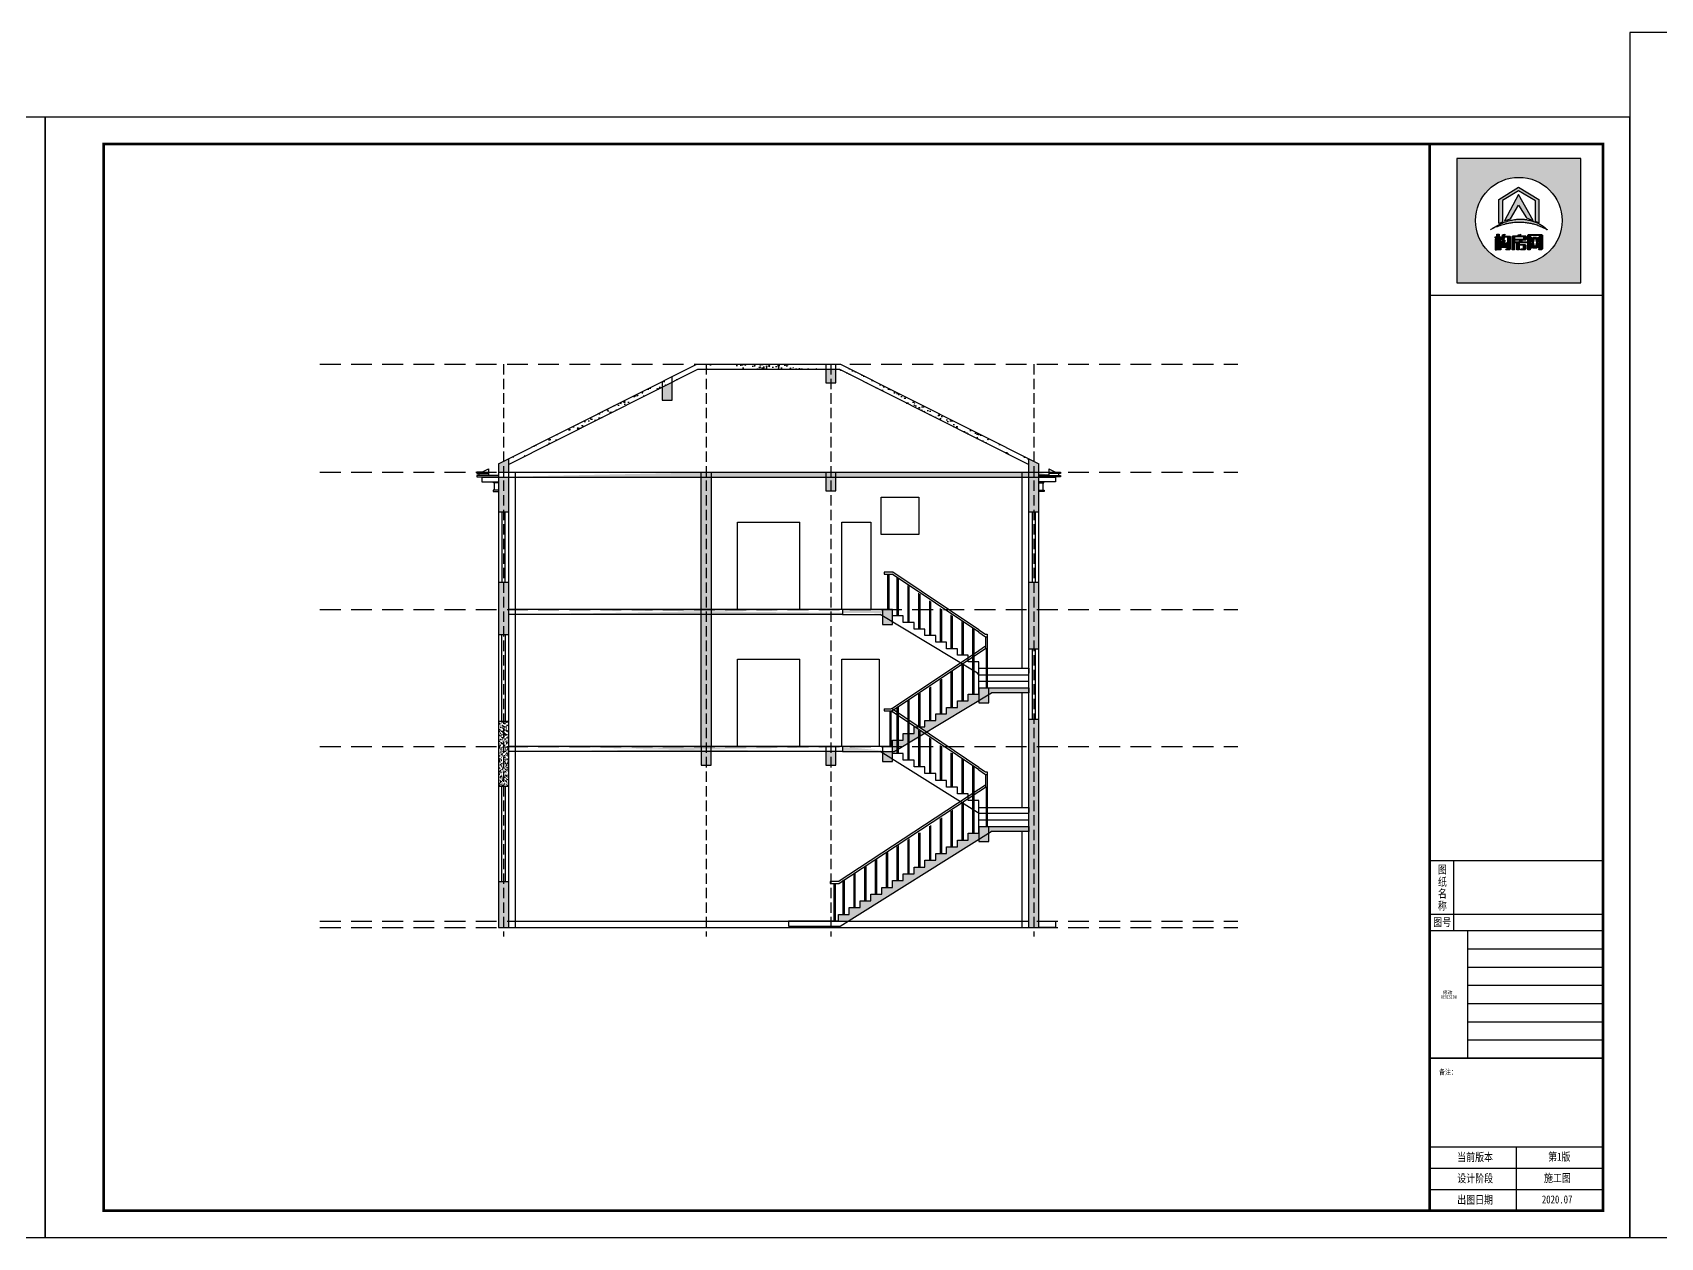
# Model space of a CAD drawing. Header units: millimetres. Extents: x -807114 to 146922, y -468455 to -61603.
# Drawn here: x -73460 to -34294, y -238672 to -209681 of the extents above; entities that cross this region are included whole.
import ezdxf
from ezdxf.enums import TextEntityAlignment as Align

# ---------------------------------------------------------------- set-up
doc = ezdxf.new("R2010")
doc.units = ezdxf.units.MM
doc.header["$LTSCALE"] = 1000
doc.linetypes.add('DASH', pattern=[0.35, 0.25, -0.1])
doc.linetypes.add('HIDDENX2', pattern=[0.75, 0.5, -0.25])
for name, color, linetype in [('PUB_TEXT', 3, 'Continuous'), ('PUB_TITLE', 4, 'Continuous'), ('建-剖-楼梯', 9, 'Continuous'), ('建-立-扶手', 3, 'Continuous'), ('建-立-栏杆', 163, 'Continuous'), ('建-立-楼梯', 2, 'Continuous'), ('建-轴', 1, 'Continuous')]:
    doc.layers.add(name, color=color, linetype=linetype)
doc.styles.add('ZDBOX', font='simsun.ttc', dxfattribs={"width": 0.7})
doc.styles.add('宋体', font='simsun.ttc', dxfattribs={"width": 0.8})
pattern_1 = [(50, (0, 0), (286.90407, -25.10085), [30, -330]), (355, (0, 0), (-55.50053, 300.87685), [24, -264]), (100.4514, (23.9, -2.1), (231.40375, 275.77582), [25.49608, -280.45684]), (46.1842, (0, 80), (426.8964, -66.2076), [45, -495]), (96.6356, (35.57, 74.5), (373.8651, 389.64715), [38.2441, -420.6852]), (351.1842, (0, 80), (373.8648, 389.6474), [36, -396]), (21, (40, 60), (238.76282, -161.04756), [30, -330]), (326, (40, 60), (97.32613, 290.06), [24, -264]), (71.4514, (59.9, 46.58), (336.08905, 129.0122), [25.49608, -280.45684]), (37.5, (0, 0), (4.86394, 133.15754), [0, -260.8, 0, -268, 0, -265]), (7.5, (0, 0), (105.227815, 157.764685), [0, -152.8, 0, -254.8, 0, -101]), (-32.5, (-89.2, 0), (213.528974, -9.02195), [0, -100, 0, -312, 0, -414]), (-42.5, (-129.2, 0), (233.27447, 40.042), [0, -130, 0, -207.2, 0, -294])]
pattern_2 = [(37.5, (0, 0), (-2.400047, 73.411986), [0, -57.912, 0, -64.77, 0, -61.9125]), (7.5, (0, 0), (67.428492, 107.523765), [0, -31.242, 0, -52.197, 0, -20.0025]), (-32.5, (-46.86, 0), (118.648856, 0.215578), [0, -19.05, 0, -68.58, 0, -89.535]), (-42.5, (-46.86, 0), (114.53347, 33.4394), [0, -9.525, 0, -44.958, 0, -51.435])]

# ---------------------------------------------------------------- blocks, each defined once
blk = doc.blocks.new('sadasfafa')
h = blk.add_hatch(color=252)
h.dxf.hatch_style = 1
h.paths.add_polyline_path([(1853311, -2488040), (1853311, -2490368), (1855639, -2490368), (1855639, -2488040)])
h.paths.add_polyline_path([(1855286, -2489204, 1), (1853664, -2489204, 1)], flags=16)
edge = h.paths.add_edge_path(flags=0)
edge.add_spline(control_points=[(1853945, -2489376), (1853935, -2489385), (1854022, -2489327), (1854064, -2489324), (1854178, -2489280), (1854273, -2489257), (1854375, -2489242), (1854470, -2489236), (1854555, -2489239), (1854630, -2489250), (1854700, -2489259), (1854781, -2489280), (1854854, -2489303), (1854917, -2489335), (1854967, -2489354), (1854993, -2489368), (1855014, -2489382), (1854982, -2489354), (1854965, -2489332), (1854910, -2489297), (1854854, -2489260), (1854784, -2489234), (1854713, -2489206), (1854640, -2489189), (1854569, -2489179), (1854497, -2489176), (1854414, -2489178), (1854321, -2489198), (1854229, -2489222), (1854147, -2489257), (1854080, -2489292), (1854021, -2489325), (1853977, -2489352), (1853953, -2489369), (1853945, -2489376)], knot_values=[0, 0, 0, 0, 114.670179, 423.637006, 763.89867, 1083.683754, 1343.405239, 1688.07646, 1952.326814, 2113.699055, 2375.693807, 2595.188681, 2872.839541, 3068.155951, 3238.592156, 3348.056762, 3361.095167, 3431.805845, 3527.265261, 3733.200323, 3952.805082, 4160.23278, 4398.128766, 4650.488133, 4837.16968, 5050.428326, 5308.684497, 5588.159898, 5913.430939, 6163.12325, 6398.139207, 6601.625078, 6772.549769, 6871.149972, 6871.149972, 6871.149972, 6871.149972], degree=3, periodic=1)
h.paths.add_polyline_path([(1854530, -2489580), (1854534, -2489580), (1854534, -2489603), (1854618, -2489603), (1854618, -2489621), (1854481, -2489621), (1854481, -2489650), (1854589, -2489650), (1854599, -2489656), (1854606, -2489666), (1854606, -2489733), (1854600, -2489742), (1854590, -2489750), (1854506, -2489750), (1854514, -2489740), (1854518, -2489731), (1854552, -2489731), (1854558, -2489728), (1854560, -2489721), (1854560, -2489675), (1854558, -2489670), (1854553, -2489667), (1854481, -2489667), (1854481, -2489750), (1854436, -2489750), (1854436, -2489626), (1854433, -2489621), (1854406, -2489621), (1854406, -2489603), (1854488, -2489603), (1854488, -2489590)], flags=0)
h.paths.add_polyline_path([(1854486, -2489468), (1854506, -2489461), (1854506, -2489485), (1854510, -2489489), (1854601, -2489489), (1854609, -2489494), (1854615, -2489502), (1854615, -2489556), (1854607, -2489564), (1854599, -2489569), (1854401, -2489569), (1854394, -2489573), (1854394, -2489750), (1854349, -2489750), (1854349, -2489504), (1854355, -2489495), (1854367, -2489489), (1854462, -2489489), (1854462, -2489474)], flags=0)
h.paths.add_polyline_path([(1854394, -2489554), (1854394, -2489512), (1854404, -2489506), (1854562, -2489506), (1854570, -2489513), (1854570, -2489554)], flags=0)
h.paths.add_polyline_path([(1854214, -2489569), (1854203, -2489632), (1854193, -2489683), (1854194, -2489689), (1854218, -2489689), (1854220, -2489683), (1854214, -2489633), (1854254, -2489614), (1854263, -2489686), (1854263, -2489700), (1854255, -2489709), (1854159, -2489709), (1854150, -2489702), (1854148, -2489692), (1854173, -2489569)], flags=0)
h.paths.add_polyline_path([(1854187, -2489466), (1854213, -2489458), (1854207, -2489496), (1854296, -2489496), (1854305, -2489498), (1854312, -2489505), (1854314, -2489513), (1854314, -2489733), (1854310, -2489741), (1854301, -2489750), (1854231, -2489750), (1854238, -2489741), (1854243, -2489730), (1854261, -2489730), (1854268, -2489727), (1854270, -2489720), (1854270, -2489531), (1854270, -2489526), (1854267, -2489521), (1854260, -2489516), (1854202, -2489516), (1854201, -2489534), (1854196, -2489558), (1854150, -2489558), (1854159, -2489535), (1854165, -2489504), (1854167, -2489471)], flags=0)
h.paths.add_polyline_path([(1854140, -2489544), (1854140, -2489750), (1854114, -2489750), (1854114, -2489544)], flags=0)
h.paths.add_polyline_path([(1854056, -2489544), (1854053, -2489750), (1854031, -2489750), (1854031, -2489544)], flags=0)
h.paths.add_polyline_path([(1854107, -2489459), (1854107, -2489508), (1854139, -2489508), (1854139, -2489527), (1854107, -2489527), (1854107, -2489750), (1854062, -2489750), (1854062, -2489527), (1854029, -2489527), (1854029, -2489508), (1854062, -2489508), (1854062, -2489459)], flags=0)
h.paths.add_polyline_path([(1854209, -2489211), (1854471, -2488714), (1854743, -2489200), (1854618, -2489155), (1854470, -2488913), (1854318, -2489172)], flags=0)
h.paths.add_polyline_path([(1854102, -2488808), (1854470, -2488575), (1854848, -2488810), (1854848, -2489247), (1854790, -2489223), (1854790, -2488832), (1854471, -2488643), (1854168, -2488829), (1854168, -2489231), (1854102, -2489257)], flags=0)
h.paths.add_polyline_path([(1854685, -2489750), (1854641, -2489750), (1854641, -2489488), (1854641, -2489484), (1854646, -2489475), (1854656, -2489467), (1854898, -2489467), (1854907, -2489471), (1854916, -2489478), (1854916, -2489731), (1854908, -2489743), (1854902, -2489750), (1854847, -2489750), (1854858, -2489732), (1854866, -2489731), (1854869, -2489724), (1854869, -2489718), (1854867, -2489718), (1854836, -2489718), (1854826, -2489684), (1854814, -2489718), (1854746, -2489718), (1854736, -2489684), (1854722, -2489718), (1854689, -2489718), (1854689, -2489709), (1854691, -2489709), (1854720, -2489621), (1854685, -2489512)], flags=0)
h.paths.add_polyline_path([(1854779, -2489518), (1854809, -2489621), (1854781, -2489709), (1854777, -2489709), (1854750, -2489621), (1854775, -2489518)], flags=0)
h = blk.add_hatch(color=7)
h.dxf.hatch_style = 1
h.paths.add_polyline_path([(1854102, -2489257), (1854168, -2489231), (1854168, -2488829), (1854471, -2488643), (1854790, -2488832), (1854790, -2489223), (1854848, -2489247), (1854848, -2488810), (1854470, -2488575), (1854102, -2488808)])
h = blk.add_hatch(color=7)
h.dxf.hatch_style = 1
h.paths.add_polyline_path([(1854318, -2489172), (1854470, -2488913), (1854618, -2489155), (1854743, -2489200), (1854471, -2488714), (1854209, -2489211)])
h = blk.add_hatch(color=7)
h.dxf.hatch_style = 1
edge = h.paths.add_edge_path()
edge.add_spline(control_points=[(1853945, -2489376), (1853953, -2489369), (1853977, -2489352), (1854021, -2489325), (1854080, -2489292), (1854147, -2489257), (1854229, -2489222), (1854321, -2489198), (1854414, -2489178), (1854497, -2489176), (1854569, -2489179), (1854640, -2489189), (1854713, -2489206), (1854784, -2489234), (1854854, -2489260), (1854910, -2489297), (1854965, -2489332), (1854982, -2489354), (1855014, -2489382), (1854993, -2489368), (1854967, -2489354), (1854917, -2489335), (1854854, -2489303), (1854781, -2489280), (1854700, -2489259), (1854630, -2489250), (1854555, -2489239), (1854470, -2489236), (1854375, -2489242), (1854273, -2489257), (1854178, -2489280), (1854064, -2489324), (1854022, -2489327), (1853935, -2489385), (1853945, -2489376)], knot_values=[0, 0, 0, 0, 98.600203, 269.524894, 473.010766, 708.026723, 957.719033, 1282.990074, 1562.465475, 1820.721647, 2033.980292, 2220.661839, 2473.021206, 2710.917192, 2918.34489, 3137.949649, 3343.884711, 3439.344127, 3510.054805, 3523.09321, 3632.557816, 3802.994021, 3998.310431, 4275.961291, 4495.456165, 4757.450917, 4918.823158, 5183.073513, 5527.744733, 5787.466218, 6107.251302, 6447.512966, 6756.479793, 6871.149972, 6871.149972, 6871.149972, 6871.149972], degree=3, periodic=1)
h = blk.add_hatch(color=7)
h.dxf.hatch_style = 1
h.paths.add_polyline_path([(1854062, -2489459), (1854062, -2489508), (1854029, -2489508), (1854029, -2489527), (1854062, -2489527), (1854062, -2489750), (1854107, -2489750), (1854107, -2489527), (1854139, -2489527), (1854139, -2489508), (1854107, -2489508), (1854107, -2489459)])
h = blk.add_hatch(color=7)
h.dxf.hatch_style = 1
h.paths.add_polyline_path([(1854031, -2489544), (1854031, -2489750), (1854053, -2489750), (1854056, -2489544)])
h = blk.add_hatch(color=7)
h.dxf.hatch_style = 1
h.paths.add_polyline_path([(1854114, -2489544), (1854114, -2489750), (1854140, -2489750), (1854140, -2489544)])
h = blk.add_hatch(color=7)
h.dxf.hatch_style = 1
h.paths.add_polyline_path([(1854173, -2489569), (1854148, -2489692), (1854150, -2489702), (1854159, -2489709), (1854255, -2489709), (1854263, -2489700), (1854263, -2489686), (1854254, -2489614), (1854214, -2489633), (1854220, -2489683), (1854218, -2489689), (1854194, -2489689), (1854193, -2489683), (1854203, -2489632), (1854214, -2489569)])
h = blk.add_hatch(color=7)
h.dxf.hatch_style = 1
h.paths.add_polyline_path([(1854167, -2489471), (1854165, -2489504), (1854159, -2489535), (1854150, -2489558), (1854196, -2489558), (1854201, -2489534), (1854202, -2489516), (1854260, -2489516), (1854267, -2489521), (1854270, -2489526), (1854270, -2489531), (1854270, -2489720), (1854268, -2489727), (1854261, -2489730), (1854243, -2489730), (1854238, -2489741), (1854231, -2489750), (1854301, -2489750), (1854310, -2489741), (1854314, -2489733), (1854314, -2489513), (1854312, -2489505), (1854305, -2489498), (1854296, -2489496), (1854207, -2489496), (1854213, -2489458), (1854187, -2489466)])
h = blk.add_hatch(color=7)
h.dxf.hatch_style = 1
h.paths.add_polyline_path([(1854462, -2489474), (1854462, -2489489), (1854367, -2489489), (1854355, -2489495), (1854349, -2489504), (1854349, -2489750), (1854394, -2489750), (1854394, -2489573), (1854401, -2489569), (1854599, -2489569), (1854607, -2489564), (1854615, -2489556), (1854615, -2489502), (1854609, -2489494), (1854601, -2489489), (1854510, -2489489), (1854506, -2489485), (1854506, -2489461), (1854486, -2489468)])
h.paths.add_polyline_path([(1854394, -2489554), (1854394, -2489512), (1854404, -2489506), (1854562, -2489506), (1854570, -2489513), (1854570, -2489554)], flags=16)
h = blk.add_hatch(color=7)
h.dxf.hatch_style = 1
h.paths.add_polyline_path([(1854488, -2489590), (1854488, -2489603), (1854406, -2489603), (1854406, -2489621), (1854433, -2489621), (1854436, -2489626), (1854436, -2489750), (1854481, -2489750), (1854481, -2489667), (1854553, -2489667), (1854558, -2489670), (1854560, -2489675), (1854560, -2489721), (1854558, -2489728), (1854552, -2489731), (1854518, -2489731), (1854514, -2489740), (1854506, -2489750), (1854590, -2489750), (1854600, -2489742), (1854606, -2489733), (1854606, -2489666), (1854599, -2489656), (1854589, -2489650), (1854481, -2489650), (1854481, -2489621), (1854618, -2489621), (1854618, -2489603), (1854534, -2489603), (1854534, -2489580), (1854530, -2489580)])
h = blk.add_hatch(color=7)
h.dxf.hatch_style = 1
h.paths.add_polyline_path([(1854685, -2489512), (1854685, -2489493), (1854693, -2489483), (1854862, -2489483), (1854869, -2489491), (1854869, -2489724), (1854866, -2489731), (1854858, -2489732), (1854847, -2489750), (1854902, -2489750), (1854908, -2489743), (1854916, -2489731), (1854916, -2489478), (1854907, -2489471), (1854898, -2489467), (1854656, -2489467), (1854646, -2489475), (1854641, -2489484), (1854641, -2489488), (1854641, -2489750), (1854685, -2489750)])
h = blk.add_hatch(color=7)
h.dxf.hatch_style = 1
h.paths.add_polyline_path([(1854866, -2489709), (1854840, -2489621), (1854866, -2489512), (1854836, -2489512), (1854824, -2489558), (1854808, -2489512), (1854745, -2489512), (1854734, -2489557), (1854719, -2489512), (1854689, -2489512), (1854720, -2489621), (1854691, -2489709), (1854689, -2489709), (1854689, -2489710), (1854689, -2489718), (1854722, -2489718), (1854736, -2489684), (1854746, -2489718), (1854814, -2489718), (1854826, -2489684), (1854836, -2489718), (1854867, -2489718), (1854867, -2489709)])
h.paths.add_polyline_path([(1854779, -2489518), (1854809, -2489621), (1854781, -2489709), (1854777, -2489709), (1854750, -2489621), (1854775, -2489518)], flags=16)
for points in [[(1855639, -2488040), (1853311, -2488040), (1853311, -2490368), (1855639, -2490368)], [(1854102, -2489257), (1854102, -2488808), (1854470, -2488575), (1854848, -2488810), (1854848, -2489247), (1854790, -2489223), (1854790, -2488832), (1854471, -2488643), (1854168, -2488829), (1854168, -2489231)], [(1854209, -2489211), (1854318, -2489172), (1854470, -2488913), (1854618, -2489155), (1854743, -2489200), (1854471, -2488714)], [(1854062, -2489459), (1854107, -2489459), (1854107, -2489508), (1854139, -2489508), (1854139, -2489527), (1854107, -2489527), (1854107, -2489750), (1854062, -2489750), (1854062, -2489527), (1854029, -2489527), (1854029, -2489508), (1854062, -2489508)], [(1854056, -2489544), (1854031, -2489544), (1854031, -2489750), (1854053, -2489750)], [(1854114, -2489544), (1854140, -2489544), (1854140, -2489750), (1854114, -2489750)], [(1854462, -2489474), (1854486, -2489468), (1854506, -2489461), (1854506, -2489485), (1854510, -2489489), (1854601, -2489489), (1854609, -2489494), (1854615, -2489502), (1854615, -2489556), (1854607, -2489564), (1854599, -2489569), (1854401, -2489569), (1854394, -2489573), (1854394, -2489750), (1854349, -2489750), (1854349, -2489504), (1854355, -2489495), (1854367, -2489489), (1854462, -2489489)], [(1854394, -2489554), (1854570, -2489554), (1854570, -2489513), (1854562, -2489506), (1854404, -2489506), (1854394, -2489512)], [(1854488, -2489590), (1854530, -2489580), (1854534, -2489580), (1854534, -2489603), (1854618, -2489603), (1854618, -2489621), (1854481, -2489621), (1854481, -2489650), (1854589, -2489650), (1854599, -2489656), (1854606, -2489666), (1854606, -2489733), (1854600, -2489742), (1854590, -2489750), (1854506, -2489750), (1854514, -2489740), (1854518, -2489731), (1854552, -2489731), (1854558, -2489728), (1854560, -2489721), (1854560, -2489675), (1854558, -2489670), (1854553, -2489667), (1854481, -2489667), (1854481, -2489750), (1854436, -2489750), (1854436, -2489626), (1854433, -2489621), (1854406, -2489621), (1854406, -2489603), (1854488, -2489603)], [(1854641, -2489750), (1854641, -2489488), (1854641, -2489484), (1854646, -2489475), (1854656, -2489467), (1854898, -2489467), (1854907, -2489471), (1854916, -2489478), (1854916, -2489731), (1854908, -2489743), (1854902, -2489750), (1854847, -2489750), (1854858, -2489732), (1854866, -2489731), (1854869, -2489724), (1854869, -2489491), (1854862, -2489483), (1854693, -2489483), (1854685, -2489493), (1854685, -2489750)], [(1854775, -2489518), (1854779, -2489518), (1854809, -2489621), (1854781, -2489709), (1854777, -2489709), (1854750, -2489621)]]:
    blk.add_lwpolyline(points, close=True)
for points in [[(1854173, -2489569), (1854214, -2489569), (1854203, -2489632), (1854193, -2489683), (1854194, -2489689), (1854218, -2489689), (1854220, -2489683), (1854214, -2489633), (1854254, -2489614), (1854263, -2489686), (1854263, -2489700), (1854255, -2489709), (1854159, -2489709), (1854150, -2489702), (1854148, -2489692), (1854173, -2489569)], [(1854167, -2489471), (1854187, -2489466), (1854213, -2489458), (1854207, -2489496), (1854296, -2489496), (1854305, -2489498), (1854312, -2489505), (1854314, -2489513), (1854314, -2489733), (1854310, -2489741), (1854301, -2489750), (1854231, -2489750), (1854238, -2489741), (1854243, -2489730), (1854261, -2489730), (1854268, -2489727), (1854270, -2489720), (1854270, -2489531), (1854270, -2489526), (1854267, -2489521), (1854260, -2489516), (1854202, -2489516), (1854201, -2489534), (1854196, -2489558), (1854150, -2489558), (1854150, -2489558), (1854159, -2489535), (1854165, -2489504), (1854167, -2489471)], [(1854866, -2489709), (1854866, -2489709), (1854867, -2489709), (1854867, -2489718), (1854836, -2489718), (1854826, -2489684), (1854814, -2489718), (1854746, -2489718), (1854736, -2489684), (1854722, -2489718), (1854689, -2489718), (1854689, -2489710), (1854689, -2489709), (1854691, -2489709), (1854720, -2489621), (1854689, -2489512)]]:
    blk.add_lwpolyline(points)
at = {"color": 7}
blk.add_lwpolyline([(1854689, -2489512), (1854719, -2489512), (1854734, -2489557), (1854745, -2489512), (1854808, -2489512), (1854824, -2489558), (1854836, -2489512), (1854866, -2489512), (1854840, -2489621), (1854866, -2489709)], dxfattribs=at)
blk.add_circle((1854475, -2489204), 811)
at = {"start_tangent": (-0.74079, -0.671736), "end_tangent": (-0.74079, -0.671736)}
blk.add_spline([(1853945, -2489376), (1853977, -2489357), (1854071, -2489318), (1854178, -2489282), (1854280, -2489257), (1854365, -2489245), (1854479, -2489238), (1854566, -2489241), (1854619, -2489248), (1854704, -2489261), (1854775, -2489279), (1854861, -2489308), (1854920, -2489335), (1854972, -2489357), (1855003, -2489375), (1855007, -2489377), (1854990, -2489361), (1854968, -2489339), (1854913, -2489299), (1854851, -2489261), (1854787, -2489235), (1854714, -2489208), (1854633, -2489189), (1854572, -2489180), (1854501, -2489177), (1854416, -2489181), (1854326, -2489198), (1854222, -2489227), (1854146, -2489259), (1854077, -2489294), (1854019, -2489327), (1853971, -2489357), (1853945, -2489376)], degree=3, dxfattribs=at)

msp = doc.modelspace()

# ---------------------------------------------------------------- hatches: boundary and pattern name
h = msp.add_hatch()
h.set_pattern_fill('混凝土', color=253, scale=40, pattern_type=2)
h.set_pattern_definition(pattern_1)
edge = h.paths.add_edge_path()
edge.add_line((-57480.5, -217661.9), (-62250.5, -220060.7))
edge.add_line((-57452.1, -217781.9), (-62010.5, -220074.3))
h = msp.add_hatch()
h.set_pattern_fill('混凝土', color=253, scale=40, pattern_type=2)
h.set_pattern_definition(pattern_1)
edge = h.paths.add_edge_path()
edge.add_line((-54049, -217781.9), (-57452.1, -217781.9))
edge.add_line((-54020.5, -217661.9), (-57480.5, -217661.9))
h = msp.add_hatch()
h.set_pattern_fill('混凝土', color=253, scale=40, pattern_type=2)
h.set_pattern_definition(pattern_1)
edge = h.paths.add_edge_path()
edge.add_line((-49490.5, -220074.3), (-54049, -217781.9))
edge.add_line((-49250.5, -220060.7), (-54020.5, -217661.9))
h = msp.add_hatch()
h.set_pattern_fill('混凝土', color=253, scale=40)
h.set_pattern_definition(pattern_1)
h.paths.add_polyline_path([(-57370.5, -227311.8), (-57130.5, -227311.8), (-57130.5, -226981.8), (-57370.5, -226981.8)])
h.paths.add_polyline_path([(-54370.5, -227311.8), (-54130.5, -227311.8), (-54130.5, -226981.8), (-54370.5, -226981.8)])
h.paths.add_polyline_path([(-53010.5, -227221.8), (-52770.5, -227221.8), (-52770.5, -227168.2), (-53010.5, -227018.1)])
h.paths.add_polyline_path([(-52770.5, -227024.5), (-52770.5, -226981.8), (-53010.5, -226981.8), (-53010.5, -227018.1), (-52770.5, -227168.2)])
h.paths.add_polyline_path([(-50835.5, -228947.9), (-50950.5, -228947.9), (-50950.5, -229110.5), (-51065.5, -229110.5), (-51095.5, -229110.5), (-51210.5, -229110.5), (-51210.5, -229273.1), (-51325.5, -229273.1), (-51355.5, -229273.1), (-51470.5, -229273.1), (-51470.5, -229435.7), (-51585.5, -229435.7), (-51615.5, -229435.7), (-51730.5, -229435.7), (-51730.5, -229598.4), (-51845.5, -229598.4), (-51875.5, -229598.4), (-51990.5, -229598.4), (-51990.5, -229761), (-52105.5, -229761), (-52135.5, -229761), (-52250.5, -229761), (-52250.5, -229923.6), (-52365.5, -229923.6), (-52395.5, -229923.6), (-52510.5, -229923.6), (-52510.5, -230086.2), (-52625.5, -230086.2), (-52655.5, -230086.2), (-52770.5, -230086.2), (-52770.5, -230248.8), (-52885.5, -230248.8), (-52915.5, -230248.8), (-53030.5, -230248.8), (-53030.5, -230411.4), (-53145.5, -230411.4), (-53175.5, -230411.4), (-53290.5, -230411.4), (-53290.5, -230574), (-53405.5, -230574), (-53435.5, -230574), (-53550.5, -230574), (-53550.5, -230736.6), (-53665.5, -230736.6), (-53695.5, -230736.6), (-53810.5, -230736.6), (-53810.5, -230899.2), (-53925.5, -230899.2), (-53955.5, -230899.2), (-54070.5, -230899.2), (-54070.5, -231061.8), (-53840.7, -231061.8), (-50690.5, -229091.6), (-50690.5, -228947.9), (-50805.5, -228947.9)])
h.paths.add_polyline_path([(-50690.5, -229145.3), (-50450.5, -229145.3), (-50450.5, -228941.5), (-50690.5, -229091.6)])
h.paths.add_polyline_path([(-50450.5, -228785.3), (-50490.5, -228785.3), (-50520.5, -228785.3), (-50690.5, -228785.3), (-50690.5, -228905.3), (-50690.5, -228947.9), (-50690.5, -229091.6), (-50450.5, -228941.5)])
h.paths.add_polyline_path([(-50392.6, -228905.3), (-49650.5, -228905.3), (-49650.5, -228785.3), (-50450.5, -228785.3), (-50450.5, -228941.5)])
h.paths.add_polyline_path([(-49490.5, -228905.3), (-49490.5, -228785.3), (-49650.5, -228785.3), (-49650.5, -228905.3)])
h.paths.add_polyline_path([(-52770.5, -223719.2), (-52770.5, -223655.8), (-52770.5, -223561.8), (-52859.3, -223561.8), (-52889.3, -223561.8), (-53010.5, -223561.8), (-53010.5, -223717), (-52770.5, -223862.2)])
h.paths.add_polyline_path([(-53010.5, -223921.8), (-52770.5, -223921.8), (-52770.5, -223862.2), (-53010.5, -223717)])
h.paths.add_polyline_path([(-50690.5, -225805.9), (-50450.5, -225805.9), (-50450.5, -225601), (-50690.5, -225746.2)])
h.paths.add_polyline_path([(-50450.5, -225445.9), (-50490.5, -225445.9), (-50520.5, -225445.9), (-50690.5, -225445.9), (-50690.5, -225539.9), (-50690.5, -225603.2), (-50690.5, -225746.2), (-50450.5, -225601)])
h.paths.add_polyline_path([(-50392.5, -225565.9), (-49650.5, -225565.9), (-49490.5, -225565.9), (-49490.5, -225445.9), (-50450.5, -225445.9), (-50450.5, -225601)])
h.paths.add_polyline_path([(-50835.5, -225603.2), (-50950.5, -225603.2), (-50950.5, -225760.5), (-51065.5, -225760.5), (-51095.5, -225760.5), (-51210.5, -225760.5), (-51210.5, -225917.9), (-51325.5, -225917.9), (-51355.5, -225917.9), (-51470.5, -225917.9), (-51470.5, -226075.2), (-51585.5, -226075.2), (-51615.5, -226075.2), (-51730.5, -226075.2), (-51730.5, -226232.5), (-51845.5, -226232.5), (-51875.5, -226232.5), (-51990.5, -226232.5), (-51990.5, -226389.9), (-52105.5, -226389.9), (-52135, -226389.9), (-51954.8, -226511.3), (-50690.5, -225746.2), (-50690.5, -225603.2), (-50805.5, -225603.2)])
h.paths.add_polyline_path([(-52135.5, -226620.6), (-52105.5, -226602.5), (-52001.7, -226539.6), (-52224.1, -226389.9), (-52250.5, -226389.9), (-52250.5, -226547.2), (-52365.5, -226547.2), (-52365.5, -226759.8)])
h.paths.add_polyline_path([(-52395.5, -226778), (-52395.5, -226547.2), (-52510.5, -226547.2), (-52510.5, -226704.5), (-52625.5, -226704.5), (-52625.5, -226861.8), (-52534.2, -226861.8)])
h.paths.add_polyline_path([(-52770.5, -226704.5), (-52770.5, -226861.8), (-52655.5, -226861.8), (-52655.5, -226704.5)])
h.paths.add_polyline_path([(-52655.5, -226861.8), (-52770.5, -226861.8), (-52770.5, -226981.8), (-52732.5, -226981.8), (-52655.5, -226935.3)])
h.paths.add_polyline_path([(-54370.5, -220381.8), (-54370.5, -220711.8), (-54130.5, -220711.8), (-54130.5, -220381.8)])
h.paths.add_polyline_path([(-54370.5, -217781.9), (-54370.5, -218111.8), (-54130.5, -218111.8), (-54130.5, -217781.9)])
h.paths.add_polyline_path([(-58310.5, -218213.7), (-58310.5, -218529.3), (-58070.5, -218529.3), (-58070.5, -218093)])
h = msp.add_hatch()
h.set_pattern_fill('混凝土', color=253, scale=40, pattern_type=2)
h.set_pattern_definition(pattern_1)
h.paths.add_polyline_path([(-49250.5, -220060.7), (-49490.5, -219940), (-49490.5, -220074.3), (-49490.5, -220261.8), (-49250.5, -220261.8)])
h.paths.add_polyline_path([(-62010.5, -220261.8), (-62010.5, -220074.3), (-62010.5, -219940), (-62250.5, -220060.7), (-62250.5, -220261.8)])
h = msp.add_hatch()
h.set_pattern_fill('混凝土', color=253, scale=40, pattern_type=2)
h.set_pattern_definition(pattern_1)
edge = h.paths.add_edge_path()
edge.add_line((-48850.5, -220381.8), (-57130.5, -220381.8))
edge.add_line((-57130.5, -220381.8), (-62650.5, -220381.8))
edge.add_line((-57130.5, -220261.8), (-62250.5, -220261.8))
edge.add_line((-57130.5, -220261.8), (-49250.5, -220261.8))
h = msp.add_hatch()
h.set_pattern_fill('AR-SAND', color=251, scale=30)
h.set_pattern_definition(pattern_2)
h.paths.add_polyline_path([(-62010.5, -220381.8), (-62250.5, -220381.8), (-62250.5, -220491.8), (-62250.5, -220511.8), (-62250.5, -220691.8), (-62250.5, -220721.8), (-62250.5, -221211.8), (-62170.5, -221211.8), (-62090.5, -221211.8), (-62010.5, -221211.8)])
h.paths.add_polyline_path([(-62010.5, -222911.8), (-62090.5, -222911.8), (-62170.5, -222911.8), (-62250.5, -222911.8), (-62250.5, -223561.8), (-62010.5, -223561.8)])
h.paths.add_polyline_path([(-62010.5, -224161.8), (-62010.5, -223681.8), (-62010.5, -223561.8), (-62250.5, -223561.8), (-62250.5, -224161.8), (-62170.5, -224161.8), (-62090.5, -224161.8)])
h.paths.add_polyline_path([(-62010.5, -231061.8), (-62010.5, -230111.8), (-62090.5, -230111.8), (-62170.5, -230111.8), (-62250.5, -230111.8), (-62250.5, -231061.8)])
h.paths.add_polyline_path([(-62250.5, -231061.8), (-62250.5, -231211.8), (-62010.5, -231211.8), (-62010.5, -231061.8)])
h.paths.add_polyline_path([(-49250.5, -231061.8), (-49490.5, -231061.8), (-49490.5, -231211.8), (-49250.5, -231211.8)])
h.paths.add_polyline_path([(-49490.5, -228905.3), (-49490.5, -231061.8), (-49250.5, -231061.8), (-49250.5, -226861.8), (-49490.5, -226861.8), (-49490.5, -228325.3), (-49490.5, -228445.3), (-49490.5, -228461.3), (-49490.5, -228623.3), (-49490.5, -228785.3)])
h.paths.add_polyline_path([(-49490.5, -226211.8), (-49490.5, -226861.8), (-49250.5, -226861.8), (-49250.5, -226211.8), (-49330.5, -226211.8), (-49410.5, -226211.8)])
h.paths.add_polyline_path([(-49250.5, -224511.8), (-49250.5, -223561.8), (-49490.5, -223561.8), (-49490.5, -224511.8), (-49410.5, -224511.8), (-49330.5, -224511.8)])
h.paths.add_polyline_path([(-49250.5, -223561.8), (-49250.5, -222911.8), (-49330.5, -222911.8), (-49410.5, -222911.8), (-49490.5, -222911.8), (-49490.5, -223561.8)])
h.paths.add_polyline_path([(-49490.5, -220381.8), (-49490.5, -221211.8), (-49410.5, -221211.8), (-49330.5, -221211.8), (-49250.5, -221211.8), (-49250.5, -220721.8), (-49250.5, -220691.8), (-49250.5, -220511.8), (-49250.5, -220491.8), (-49250.5, -220381.8)])
h.paths.add_polyline_path([(-57130.5, -226861.8), (-57130.5, -223681.8), (-57370.5, -223681.8), (-57370.5, -226861.8)])
h.paths.add_polyline_path([(-57130.5, -223561.8), (-57130.5, -220381.8), (-57370.5, -220381.8), (-57370.5, -223561.8)])
h = msp.add_hatch()
h.set_pattern_fill('混凝土', color=253, scale=40, pattern_type=2)
h.set_pattern_definition(pattern_1)
edge = h.paths.add_edge_path()
edge.add_line((-62010.5, -223561.8), (-53970.5, -223561.8))
edge.add_line((-62010.5, -223681.8), (-53970.5, -223681.8))
edge.add_line((-53068.6, -223681.8), (-53970.5, -223681.8))
edge.add_line((-53970.5, -223681.8), (-53970.5, -223561.8))
edge.add_line((-53970.5, -223561.8), (-52770.5, -223561.8))
edge.add_line((-52770.5, -223561.8), (-52770.5, -223655.8))
h = msp.add_hatch()
h.set_pattern_fill('AR-SAND', color=251, scale=30)
h.set_pattern_definition(pattern_2)
h.paths.add_polyline_path([(-62250.5, -226861.8), (-62250.5, -227811.8), (-62170.5, -227811.8), (-62090.5, -227811.8), (-62010.5, -227811.8), (-62010.5, -226981.8), (-62010.5, -226861.8)])
h.paths.add_polyline_path([(-62010.5, -226861.8), (-62010.5, -226261.8), (-62090.5, -226261.8), (-62170.5, -226261.8), (-62250.5, -226261.8), (-62250.5, -226861.8)])
h = msp.add_hatch()
h.set_pattern_fill('混凝土', color=253, scale=40, pattern_type=2)
h.set_pattern_definition(pattern_1)
edge = h.paths.add_edge_path()
edge.add_line((-62010.5, -226981.8), (-53970.5, -226981.8))
edge.add_line((-62010.5, -226861.8), (-53970.5, -226861.8))
edge.add_line((-52770.5, -226981.8), (-53970.5, -226981.8))
edge.add_line((-53970.5, -226981.8), (-53970.5, -226861.8))
edge.add_line((-53970.5, -226861.8), (-52770.5, -226861.8))

# ---------------------------------------------------------------- linework, layer by layer
at = {"color": 252, "linetype": 'HIDDENX2'}
for p, q in [((-66544.9, -217661.8), (-44465.7, -217661.8)), ((-66544.9, -220261.8), (-44465.7, -220261.8)), ((-66544.9, -223561.8), (-44465.7, -223561.8)), ((-66544.9, -226861.8), (-44465.7, -226861.8)), ((-66544.9, -231061.8), (-44465.7, -231061.8)), ((-66544.9, -231211.8), (-44465.7, -231211.8))]:
    msp.add_line(p, q, dxfattribs=at)
for p, q in [((-62250.5, -220060.7), (-57480.5, -217661.9)), ((-57480.5, -217661.9), (-54020.5, -217661.9)), ((-54370.5, -217661.8), (-54370.5, -218111.8)), ((-54130.5, -218111.8), (-54130.5, -217661.8)), ((-54020.5, -217661.9), (-49250.5, -220060.7)), ((-62010.5, -220074.3), (-57452.1, -217781.9)), ((-58310.5, -218079.3), (-58310.5, -218529.3)), ((-58070.5, -218529.3), (-58070.5, -217958.6)), ((-57452.1, -217781.9), (-54049, -217781.9)), ((-54370.5, -218111.8), (-54130.5, -218111.8)), ((-54049, -217781.9), (-49490.5, -220074.3)), ((-58310.5, -218529.3), (-58070.5, -218529.3)), ((-62250.5, -220060.7), (-62250.5, -231211.8)), ((-62010.5, -219940), (-62010.5, -231211.8)), ((-49490.5, -231211.8), (-49490.5, -219940)), ((-49250.5, -231211.8), (-49250.5, -220060.7)), ((-62650.5, -220261.8), (-62770.5, -220261.8)), ((-62770.5, -220261.8), (-62770.5, -220291.8)), ((-62770.5, -220291.8), (-62490.5, -220291.8)), ((-62770.5, -220341.8), (-62770.5, -220371.8)), ((-62250.5, -220341.8), (-62770.5, -220341.8)), ((-62770.5, -220371.8), (-62250.5, -220371.8)), ((-62720.5, -220291.8), (-62720.5, -220341.8)), ((-62650.5, -220261.8), (-62490.5, -220181.4)), ((-62650.5, -220261.8), (-62490.5, -220261.8)), ((-62650.5, -220371.8), (-62650.5, -220491.8)), ((-62650.5, -220381.8), (-57130.5, -220381.8)), ((-62650.5, -220491.8), (-62350.5, -220491.8)), ((-62490.5, -220181.4), (-62490.5, -220331.4)), ((-62490.5, -220331.4), (-62250.5, -220331.4)), ((-62370.5, -220511.8), (-62370.5, -220491.8)), ((-62350.5, -220491.8), (-62250.5, -220491.8)), ((-62250.5, -220261.8), (-57130.5, -220261.8)), ((-61850.5, -220261.8), (-61850.5, -231211.8)), ((-57370.5, -226861.8), (-57370.5, -220261.8)), ((-57130.5, -220261.8), (-49250.5, -220261.8)), ((-57130.5, -220261.8), (-57130.5, -226861.8)), ((-57130.5, -220381.8), (-48850.5, -220381.8)), ((-54370.5, -220261.8), (-54370.5, -220711.8)), ((-54130.5, -220711.8), (-54130.5, -220261.8)), ((-49650.5, -224977.8), (-49650.5, -220261.8)), ((-49010.5, -220331.4), (-49250.5, -220331.4)), ((-49250.5, -220341.8), (-48730.5, -220341.8)), ((-48730.5, -220371.8), (-49250.5, -220371.8)), ((-48850.5, -220491.8), (-49250.5, -220491.8)), ((-49130.5, -220511.8), (-49130.5, -220491.8)), ((-49010.5, -220181.4), (-49010.5, -220331.4)), ((-49010.5, -220181.4), (-48850.5, -220261.8)), ((-49010.5, -220261.8), (-48850.5, -220261.8)), ((-48730.5, -220291.8), (-49010.5, -220291.8)), ((-48850.5, -220261.8), (-48730.5, -220261.8)), ((-48850.5, -220371.8), (-48850.5, -220491.8)), ((-48780.5, -220291.8), (-48780.5, -220341.8)), ((-48730.5, -220261.8), (-48730.5, -220291.8)), ((-48730.5, -220341.8), (-48730.5, -220371.8)), ((-62380.5, -220691.8), (-62380.5, -220721.8)), ((-62250.5, -220691.8), (-62380.5, -220691.8)), ((-62380.5, -220721.8), (-62250.5, -220721.8)), ((-62250.5, -220511.8), (-62370.5, -220511.8)), ((-62350.5, -220511.8), (-62350.5, -220691.8)), ((-54370.5, -220711.8), (-54130.5, -220711.8)), ((-53040.5, -220861.8), (-52140.5, -220861.8)), ((-53040.5, -221761.8), (-53040.5, -220861.8)), ((-52140.5, -220861.8), (-52140.5, -221761.8)), ((-49250.5, -220511.8), (-49130.5, -220511.8)), ((-49250.5, -220691.8), (-49120.5, -220691.8)), ((-49120.5, -220721.8), (-49250.5, -220721.8)), ((-49250.5, -222461.8), (-49250.5, -220721.8)), ((-49150.5, -220511.8), (-49150.5, -220691.8)), ((-49120.5, -220691.8), (-49120.5, -220721.8)), ((-56500.5, -223561.8), (-56500.5, -221461.8)), ((-56500.5, -221461.8), (-55000.5, -221461.8)), ((-55000.5, -223561.8), (-55000.5, -221461.8)), ((-53990.5, -223561.8), (-53990.5, -221461.8)), ((-53990.5, -221461.8), (-53290.5, -221461.8)), ((-53290.5, -221461.8), (-53290.5, -223561.8)), ((-52140.5, -221761.8), (-53040.5, -221761.8)), ((-53970.5, -223561.8), (-62010.5, -223561.8)), ((-53010.5, -223561.8), (-53010.5, -223921.8)), ((-52770.5, -223921.8), (-52770.5, -223561.8)), ((-53970.5, -223681.8), (-62010.5, -223681.8)), ((-53010.5, -223921.8), (-52770.5, -223921.8)), ((-56500.5, -226861.8), (-56500.5, -224761.8)), ((-56500.5, -224761.8), (-55000.5, -224761.8)), ((-55000.5, -226861.8), (-55000.5, -224761.8)), ((-53990.5, -226861.8), (-53990.5, -224761.8)), ((-53990.5, -224761.8), (-53090.5, -224761.8)), ((-53090.5, -224761.8), (-53090.5, -226861.8)), ((-50690.5, -225445.9), (-50690.5, -224977.8)), ((-50690.5, -225131.9), (-49490.5, -225131.9)), ((-50690.5, -225288.9), (-49490.5, -225288.9)), ((-50690.5, -225445.9), (-49490.5, -225445.9)), ((-50690.5, -225445.9), (-50690.5, -225805.9)), ((-50450.5, -225805.9), (-50450.5, -225445.9)), ((-49650.5, -228325.3), (-49650.5, -225565.9)), ((-50690.5, -225805.9), (-50450.5, -225805.9)), ((-53970.5, -226861.8), (-62010.5, -226861.8)), ((-53970.5, -226981.8), (-62010.5, -226981.8)), ((-57370.5, -226861.8), (-57370.5, -227311.8)), ((-57130.5, -227311.8), (-57130.5, -226861.8)), ((-54370.5, -226861.8), (-54370.5, -227311.8)), ((-54130.5, -227311.8), (-54130.5, -226861.8)), ((-53010.5, -226861.8), (-53010.5, -227221.8)), ((-52770.5, -227221.8), (-52770.5, -226861.8)), ((-57370.5, -227311.8), (-57130.5, -227311.8)), ((-54370.5, -227311.8), (-54130.5, -227311.8)), ((-53010.5, -227221.8), (-52770.5, -227221.8)), ((-50690.5, -228785.3), (-50690.5, -228325.3)), ((-50690.5, -228461.3), (-49490.5, -228461.3)), ((-50690.5, -228623.3), (-49490.5, -228623.3)), ((-50690.5, -228785.3), (-49490.5, -228785.3)), ((-50690.5, -228785.3), (-50690.5, -229145.3)), ((-50450.5, -229145.3), (-50450.5, -228785.3)), ((-49650.5, -231211.8), (-49650.5, -228905.3)), ((-50690.5, -229145.3), (-50450.5, -229145.3)), ((-39269.2, -231291.8), (-39269.2, -229607.2)), ((-62010.5, -231061.8), (-49490.5, -231061.8)), ((-49250.5, -231061.8), (-48850.5, -231061.8)), ((-48850.5, -231061.8), (-48850.5, -231211.8)), ((-39846.8, -230890.7), (-35675.3, -230890.7)), ((-62250.5, -231211.8), (-49250.5, -231211.8)), ((-48850.5, -231211.8), (-49250.5, -231211.8))]:
    msp.add_line(p, q)
at = {"color": 4}
for p, q in [((-62170.5, -221211.8), (-62170.5, -222911.8)), ((-62090.5, -222911.8), (-62090.5, -221211.8)), ((-49410.5, -221211.8), (-49410.5, -222911.8)), ((-49330.5, -222911.8), (-49330.5, -221211.8)), ((-62170.5, -226261.8), (-62170.5, -224161.8)), ((-62090.5, -224161.8), (-62090.5, -226261.8)), ((-49410.5, -224511.8), (-49410.5, -226211.8)), ((-49330.5, -226211.8), (-49330.5, -224511.8)), ((-62170.5, -230111.8), (-62170.5, -227811.8)), ((-62090.5, -227811.8), (-62090.5, -230111.8))]:
    msp.add_line(p, q, dxfattribs=at)
at = {"const_width": 32.1}
for points in [[(-39846.8, -216005.4), (-35675.3, -216005.4)], [(-39846.8, -229607.2), (-35675.3, -229607.2)], [(-39846.8, -231291.8), (-35675.3, -231291.8)], [(-39846.8, -234358.2), (-35675.3, -234358.2)]]:
    msp.add_lwpolyline(points, dxfattribs=at)
at = {"color": 4}
for points in [[(-62250.5, -221211.8), (-62010.5, -221211.8)], [(-49490.5, -221211.8), (-49250.5, -221211.8)], [(-62010.5, -222911.8), (-62250.5, -222911.8)], [(-49250.5, -222911.8), (-49490.5, -222911.8)], [(-62250.5, -224161.8), (-62010.5, -224161.8)], [(-49490.5, -224511.8), (-49250.5, -224511.8)], [(-62010.5, -226261.8), (-62250.5, -226261.8)], [(-49250.5, -226211.8), (-49490.5, -226211.8)], [(-62250.5, -227811.8), (-62010.5, -227811.8)], [(-62010.5, -230111.8), (-62250.5, -230111.8)]]:
    msp.add_lwpolyline(points, dxfattribs=at)
at = {"layer": 'PUB_TITLE'}
for p, q in [((-39846.8, -236490.2), (-35675.3, -236490.2)), ((-37761, -238030.5), (-37761, -236490.2)), ((-39846.8, -237003.6), (-35675.3, -237003.6)), ((-39846.8, -237517), (-35675.3, -237517))]:
    msp.add_line(p, q, dxfattribs=at)
for points in [[(-35033.5, -238672.2), (5968.2, -238672.2), (5968.2, -209681.1), (-35033.5, -209681.1)], [(-111276.3, -238672.2), (-73154.9, -238672.2), (-73154.9, -211717.7), (-111276.3, -211717.7)], [(-73154.9, -238672.2), (-35033.5, -238672.2), (-35033.5, -211717.7), (-73154.9, -211717.7)], [(-71748.5, -238030.5), (-35675.3, -238030.5), (-35675.3, -212359.5), (-71748.5, -212359.5)]]:
    msp.add_lwpolyline(points, close=True, dxfattribs=at)
at = {"layer": 'PUB_TITLE', "const_width": 64.2}
msp.add_lwpolyline([(-71748.5, -238030.5), (-35675.3, -238030.5), (-35675.3, -212359.5), (-71748.5, -212359.5)], close=True, dxfattribs=at)
msp.add_lwpolyline([(-39846.8, -238030.5), (-39846.8, -212359.5)], dxfattribs=at)
at = {"layer": 'PUB_TITLE'}
msp.add_lwpolyline([(-39846.8, -234358.2), (-35675.3, -234358.2)], dxfattribs=at)
for points in [[(-38939.1, -231291.8), (-38939.1, -231291.8), (-38939.1, -234339), (-38939.1, -234339)], [(-38939.1, -231729.9), (-38939.1, -231729.9), (-36508.1, -231729.9), (-35675.3, -231729.9)], [(-38939.1, -232167.9), (-38939.1, -232167.9), (-36508.1, -232167.9), (-35675.3, -232167.9)], [(-38939.1, -232606), (-38939.1, -232606), (-36508.1, -232606), (-35675.3, -232606)], [(-38939.1, -233044), (-38939.1, -233044), (-36508.1, -233044), (-35675.3, -233044)], [(-38939.1, -233482.1), (-38939.1, -233482.1), (-36508.1, -233482.1), (-35675.3, -233482.1)], [(-38939.1, -233920.2), (-38939.1, -233920.2), (-36508.1, -233920.2), (-35675.3, -233920.2)]]:
    msp.add_open_spline(points, degree=3, dxfattribs=at)
at = {"layer": '建-剖-楼梯'}
for p, q in [((-50690.5, -224977.8), (-49490.5, -224977.8)), ((-50690.5, -228325.3), (-49490.5, -228325.3)), ((-50690.5, -228445.3), (-50690.5, -228325.3)), ((-49490.5, -228325.3), (-49490.5, -228445.3))]:
    msp.add_line(p, q, dxfattribs=at)
at = {"layer": '建-剖-楼梯', "color": 4}
msp.add_line((-49490.5, -224977.8), (-49490.5, -225097.8), dxfattribs=at)
at = {"layer": '建-剖-楼梯'}
for points in [[(-52770.5, -223655.8), (-52770.5, -223561.8), (-53970.5, -223561.8), (-53970.5, -223681.8), (-53068.6, -223681.8)], [(-50690.5, -225131.9), (-50728.6, -225097.8), (-53068.6, -223681.8)], [(-52770.5, -226861.8), (-52770.5, -226704.5), (-52510.5, -226704.5), (-52510.5, -226547.2), (-52250.5, -226547.2), (-52250.5, -226389.9), (-51990.5, -226389.9), (-51990.5, -226232.5), (-51730.5, -226232.5), (-51730.5, -226075.2), (-51470.5, -226075.2), (-51470.5, -225917.9), (-51210.5, -225917.9), (-51210.5, -225760.5), (-50950.5, -225760.5), (-50950.5, -225603.2), (-50690.5, -225603.2), (-50690.5, -225445.9)], [(-52770.5, -226981.8), (-52732.5, -226981.8), (-50392.5, -225565.9)], [(-50690.5, -225539.9), (-50690.5, -225445.9), (-49490.5, -225445.9), (-49490.5, -225565.9), (-50392.5, -225565.9)], [(-52770.5, -226981.8), (-52770.5, -226861.8), (-53970.5, -226861.8), (-53970.5, -226981.8), (-52770.5, -226981.8)], [(-52770.5, -226861.8), (-53970.5, -226861.8), (-53970.5, -226981.8), (-52770.5, -226981.8)], [(-54070.5, -231061.8), (-54070.5, -230899.2), (-53810.5, -230899.2), (-53810.5, -230736.6), (-53550.5, -230736.6), (-53550.5, -230574), (-53290.5, -230574), (-53290.5, -230411.4), (-53030.5, -230411.4), (-53030.5, -230248.8), (-52770.5, -230248.8), (-52770.5, -230086.2), (-52510.5, -230086.2), (-52510.5, -229923.6), (-52250.5, -229923.6), (-52250.5, -229761), (-51990.5, -229761), (-51990.5, -229598.4), (-51730.5, -229598.4), (-51730.5, -229435.7), (-51470.5, -229435.7), (-51470.5, -229273.1), (-51210.5, -229273.1), (-51210.5, -229110.5), (-50950.5, -229110.5), (-50950.5, -228947.9), (-50690.5, -228947.9), (-50690.5, -228785.3)], [(-54070.5, -231181.8), (-54032.6, -231181.8), (-50392.6, -228905.3)], [(-50690.5, -228905.3), (-50690.5, -228785.3), (-49490.5, -228785.3), (-49490.5, -228905.3), (-50392.6, -228905.3)], [(-54070.5, -231061.8), (-55270.5, -231061.8), (-55270.5, -231181.8), (-54070.5, -231181.8)]]:
    msp.add_lwpolyline(points, dxfattribs=at)
at = {"layer": '建-立-扶手'}
for p, q in [((-50690.5, -224110.5), (-52778.1, -222716.8)), ((-50690.5, -224050.5), (-52763, -222666.9)), ((-50690.5, -224050.5), (-50530.5, -224157.3)), ((-50690.5, -224110.5), (-50530.5, -224217.3)), ((-50530.5, -224157.3), (-50490.5, -224157.3)), ((-50530.5, -224217.3), (-50490.5, -224217.3)), ((-50530.5, -224217.3), (-50530.5, -224499.1)), ((-50490.5, -224157.3), (-50490.5, -224217.3)), ((-50490.5, -224217.3), (-50490.5, -224499.1)), ((-52770.5, -225934.5), (-50690.5, -224545.9)), ((-52770.5, -225994.5), (-50690.5, -224605.9)), ((-50690.5, -224545.9), (-50530.5, -224439.1)), ((-50690.5, -224605.9), (-50530.5, -224499.1)), ((-50530.5, -224499.1), (-50490.5, -224499.1)), ((-52970.5, -225953.2), (-52798.5, -225953.2)), ((-52970.5, -225953.2), (-52970.5, -226003)), ((-52770.5, -225934.5), (-52798.5, -225953.2)), ((-50690.5, -227362.7), (-52770.5, -225961.8)), ((-52770.5, -225961.8), (-52746.2, -225978.3)), ((-52970.5, -226003), (-52783.2, -226003)), ((-52798.5, -226003), (-52770.5, -226021.8)), ((-52770.5, -225994.5), (-52783.2, -226003)), ((-50690.5, -227422.7), (-52770.5, -226021.8)), ((-50690.5, -227362.7), (-50530.5, -227470.5)), ((-50690.5, -227422.7), (-50530.5, -227530.5)), ((-50530.5, -227470.5), (-50490.5, -227470.5)), ((-50530.5, -227530.5), (-50490.5, -227530.5)), ((-50530.5, -227530.5), (-50530.5, -227840.5)), ((-50490.5, -227470.5), (-50490.5, -227530.5)), ((-50490.5, -227530.5), (-50490.5, -227840.5)), ((-54078, -230104.1), (-50690.5, -227885.3)), ((-50690.5, -227885.3), (-50530.5, -227780.5)), ((-50690.5, -227945.3), (-50530.5, -227840.5)), ((-50530.5, -227840.5), (-50490.5, -227840.5)), ((-54063, -230154.3), (-50690.5, -227945.3))]:
    msp.add_line(p, q, dxfattribs=at)
for points in [[(-52763, -222666.9), (-52970.5, -222666.9), (-52970.5, -222716.8), (-52778.1, -222716.8)], [(-54078, -230104.1), (-54270.5, -230104.1), (-54270.5, -230154.3), (-54063, -230154.3)]]:
    msp.add_lwpolyline(points, dxfattribs=at)
at = {"layer": '建-立-栏杆'}
for p, q in [((-52889.3, -222716.8), (-52889.3, -223561.8)), ((-52859.3, -222716.8), (-52859.3, -223561.8)), ((-52655.5, -223719.2), (-52655.5, -222802.9)), ((-52625.5, -223719.2), (-52625.5, -222824.1)), ((-52395.5, -223876.5), (-52395.5, -222986.3)), ((-52365.5, -223876.5), (-52365.5, -223007.4)), ((-52135.5, -224033.8), (-52135.5, -223169.6)), ((-52105.5, -224033.8), (-52105.5, -223190.7)), ((-51875.5, -224191.2), (-51875.5, -223352.9)), ((-51845.5, -224191.2), (-51845.5, -223374.1)), ((-51615.5, -224348.5), (-51615.5, -223536.3)), ((-51585.5, -224348.5), (-51585.5, -223557.4)), ((-51355.5, -224505.8), (-51355.5, -223693.6)), ((-51325.5, -224505.8), (-51325.5, -223714.7)), ((-51095.5, -224663.2), (-51095.5, -223850.9)), ((-51065.5, -224663.2), (-51065.5, -223872.1)), ((-50835.5, -224820.5), (-50835.5, -224008.2)), ((-50805.5, -224820.5), (-50805.5, -224029.4)), ((-50835.5, -225603.2), (-50835.5, -224708.1)), ((-50805.5, -225603.2), (-50805.5, -224687)), ((-50520.5, -224499.1), (-50520.5, -225445.9)), ((-50490.5, -224499.1), (-50490.5, -225445.9)), ((-51355.5, -225917.9), (-51355.5, -225074.8)), ((-51325.5, -225917.9), (-51325.5, -225053.6)), ((-51095.5, -225760.5), (-51095.5, -224891.4)), ((-51065.5, -225760.5), (-51065.5, -224870.3)), ((-52105.5, -226389.9), (-52105.5, -225577.6)), ((-51875.5, -226232.5), (-51875.5, -225441.4)), ((-51845.5, -226232.5), (-51845.5, -225420.3)), ((-51615.5, -226075.2), (-51615.5, -225258.1)), ((-51585.5, -226075.2), (-51585.5, -225237)), ((-52655.5, -226704.5), (-52655.5, -225913.4)), ((-52625.5, -226704.5), (-52625.5, -225892.3)), ((-52395.5, -226547.2), (-52395.5, -225756.1)), ((-52365.5, -226547.2), (-52365.5, -225734.9)), ((-52135.5, -226389.9), (-52135.5, -225598.8)), ((-52838.5, -226003), (-52838.5, -226861.8)), ((-52808.5, -226003), (-52808.5, -226861.8)), ((-52655.5, -227024.5), (-52655.5, -226102.6)), ((-52625.5, -227024.5), (-52625.5, -226123.7)), ((-52395.5, -227187.1), (-52395.5, -226285.2)), ((-52365.5, -227187.1), (-52365.5, -226306.3)), ((-52135.5, -227349.7), (-52135.5, -226467.8)), ((-52105.5, -227349.7), (-52105.5, -226488.9)), ((-51875.5, -227512.3), (-51875.5, -226650.4)), ((-51845.5, -227512.3), (-51845.5, -226671.5)), ((-51615.5, -227674.9), (-51615.5, -226833.1)), ((-51585.5, -227674.9), (-51585.5, -226854.1)), ((-51355.5, -227837.5), (-51355.5, -227015.7)), ((-51325.5, -227837.5), (-51325.5, -227016.7)), ((-51095.5, -228000.1), (-51095.5, -227158.3)), ((-51065.5, -228000.1), (-51065.5, -227179.3)), ((-50835.5, -228162.7), (-50835.5, -227320.9)), ((-50805.5, -228162.7), (-50805.5, -227342)), ((-50520.5, -227840.5), (-50520.5, -228785.3)), ((-50490.5, -227840.5), (-50490.5, -228785.3)), ((-51095.5, -229110.5), (-51095.5, -228229.8)), ((-51065.5, -229110.5), (-51065.5, -228208.7)), ((-50835.5, -228947.9), (-50835.5, -228047.1)), ((-50805.5, -228947.9), (-50805.5, -228026.1)), ((-51615.5, -229435.7), (-51615.5, -228595)), ((-51585.5, -229435.7), (-51585.5, -228573.9)), ((-51355.5, -229273.1), (-51355.5, -228412.4)), ((-51325.5, -229273.1), (-51325.5, -228391.3)), ((-52395.5, -229923.6), (-52395.5, -229102.8)), ((-52365.5, -229923.6), (-52365.5, -229081.7)), ((-52135.5, -229761), (-52135.5, -228940.2)), ((-52105.5, -229761), (-52105.5, -228939.1)), ((-51875.5, -229598.4), (-51875.5, -228777.6)), ((-51845.5, -229598.4), (-51845.5, -228756.5)), ((-52915.5, -230248.8), (-52915.5, -229428)), ((-52885.5, -230248.8), (-52885.5, -229407)), ((-52655.5, -230086.2), (-52655.5, -229265.4)), ((-52625.5, -230086.2), (-52625.5, -229244.3)), ((-53665.5, -230736.6), (-53665.5, -229894.8)), ((-53435.5, -230574), (-53435.5, -229753.2)), ((-53405.5, -230574), (-53405.5, -229732.2)), ((-53175.5, -230411.4), (-53175.5, -229590.6)), ((-53145.5, -230411.4), (-53145.5, -229569.6)), ((-54181.8, -230154.3), (-54181.8, -231061.8)), ((-54151.8, -230154.3), (-54151.8, -231061.8)), ((-53955.5, -230899.2), (-53955.5, -230078.5)), ((-53925.5, -230899.2), (-53925.5, -230057.4)), ((-53695.5, -230736.6), (-53695.5, -229915.9))]:
    msp.add_line(p, q, dxfattribs=at)
at = {"layer": '建-立-楼梯'}
for points in [[(-50690.5, -224977.8), (-50690.5, -224820.5), (-50950.5, -224820.5), (-50950.5, -224663.2), (-51210.5, -224663.2), (-51210.5, -224505.8), (-51470.5, -224505.8), (-51470.5, -224348.5), (-51730.5, -224348.5), (-51730.5, -224191.2), (-51990.5, -224191.2), (-51990.5, -224033.8), (-52250.5, -224033.8), (-52250.5, -223876.5), (-52510.5, -223876.5), (-52510.5, -223719.2), (-52770.5, -223719.2), (-52770.5, -223561.8)], [(-50690.5, -228461.3), (-50728.5, -228445.3), (-53068.5, -226981.8)], [(-50690.5, -228325.3), (-50690.5, -228162.7), (-50950.5, -228162.7), (-50950.5, -228000.1), (-51210.5, -228000.1), (-51210.5, -227837.5), (-51470.5, -227837.5), (-51470.5, -227674.9), (-51730.5, -227674.9), (-51730.5, -227512.3), (-51990.5, -227512.3), (-51990.5, -227349.7), (-52250.5, -227349.7), (-52250.5, -227187.1), (-52510.5, -227187.1), (-52510.5, -227024.5), (-52770.5, -227024.5), (-52770.5, -226861.8)]]:
    msp.add_lwpolyline(points, dxfattribs=at)
at = {"layer": '建-轴', "linetype": 'DASH'}
for p, q in [((-62130.5, -217661.8), (-62130.5, -231434.7)), ((-57250.5, -217661.8), (-57250.5, -231434.7)), ((-54250.5, -217661.8), (-54250.5, -231434.7)), ((-49370.5, -217661.8), (-49370.5, -231434.7))]:
    msp.add_line(p, q, dxfattribs=at)

# ---------------------------------------------------------------- block references
at = {"xscale": 1.28304, "yscale": 1.28304, "zscale": 1.28304}
msp.add_blockref('sadasfafa', (-2417066.8, 2979542.6), dxfattribs=at)

# ---------------------------------------------------------------- texts
at = {"style": 'ZDBOX', "width": 0.8}
for s, height, p in [('图', 192.5, (-39540.7, -229821.9)), ('纸', 192.5, (-39540.7, -230112.3)), ('名', 192.5, (-39540.7, -230392.9)), ('称', 192.5, (-39540.7, -230688.1)), ('图号', 192.53, (-39544.6, -231085.2)), ('备注：', 128.35, (-39403.5, -234688.8))]:
    msp.add_text(s, height=height, dxfattribs=at).set_placement(p, align=Align.MIDDLE)
for s, p in [('当前版本', (-39184.2, -236835)), ('第1版', (-36995.7, -236826.2)), ('设计阶段', (-39184.2, -237348.4)), ('施工图', (-37096.2, -237339.6)), ('出图日期', (-39184.2, -237861.8)), ('2020.07', (-37146.5, -237853))]:
    msp.add_text(s, height=192.53, dxfattribs=at).set_placement(p)
at = {"layer": 'PUB_TEXT', "color": 8, "style": '宋体', "width": 0.7}
msp.add_text('REVISION', height=81.59, dxfattribs=at).set_placement((-39572.2, -232953.6), align=Align.BOTTOM_LEFT)
at = {"layer": 'PUB_TEXT', "color": 8, "style": '宋体'}
msp.add_text('修改', height=81.59, dxfattribs=at).set_placement((-39527.7, -232819.7))

doc.saveas('drawing.dxf')
